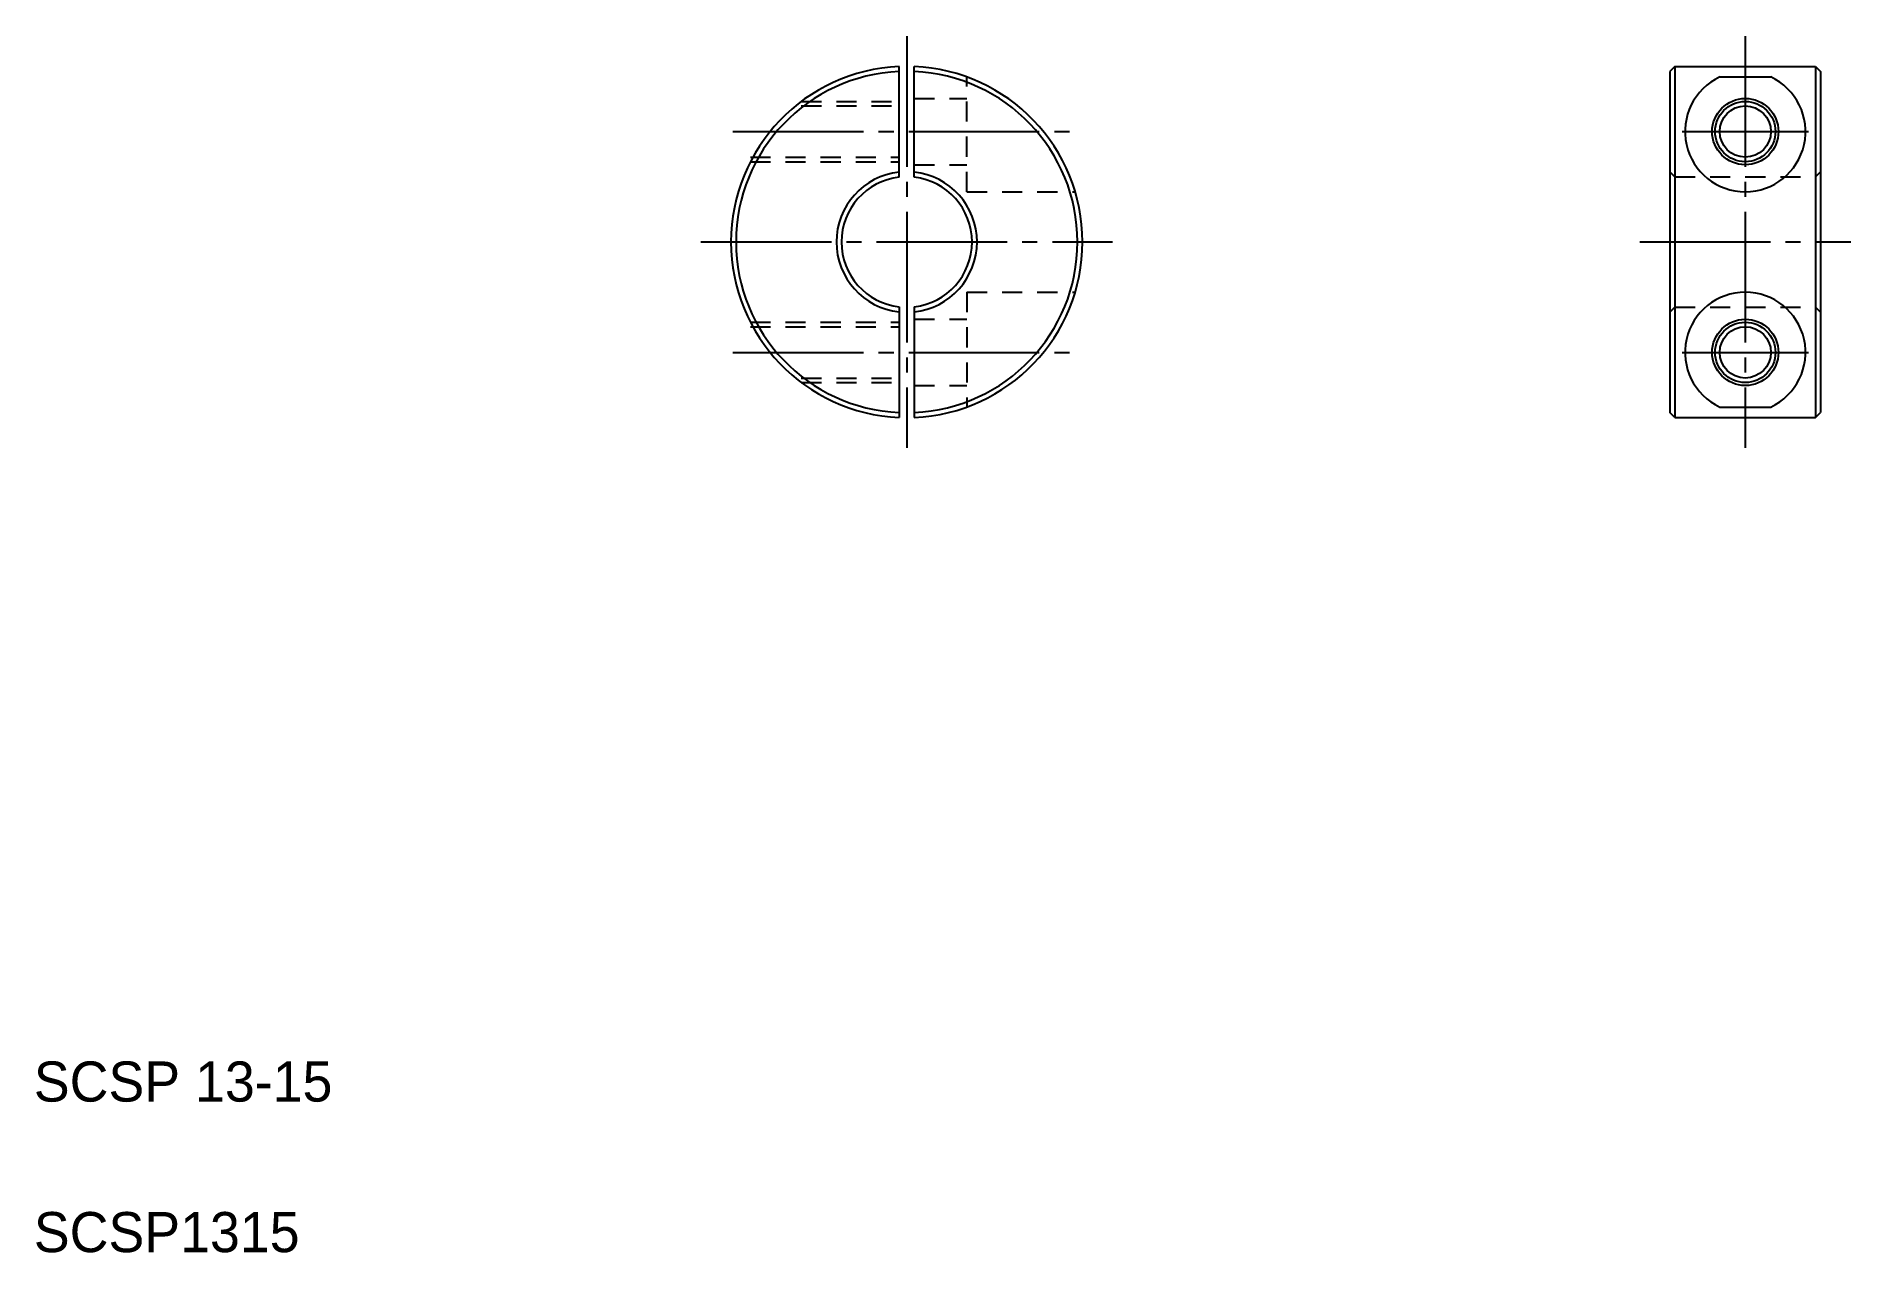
# Model space of a CAD drawing. Extents: x 28 to 209, y 71 to 192.
import ezdxf

# ---------------------------------------------------------------- set-up
doc = ezdxf.new("R2010")
doc.units = 0
doc.linetypes.add('CENTER', pattern=[17.5, 13, -1.5, 1.5, -1.5])
doc.linetypes.add('DASHED', pattern=[3.5, 2, -1.5])
doc.layers.get('0').update_dxf_attribs({"linetype": 'CONTINUOUS'})
doc.layers.add('CENTER', color=1, linetype='CENTER')

msp = doc.modelspace()

# ---------------------------------------------------------------- linework, layer by layer
at = {"linetype": 'CONTINUOUS'}
for p, q in [((113.85, 177.8), (113.85, 188.83)), ((115.35, 177.8), (115.35, 188.83))]:
    msp.add_line(p, q, dxfattribs=at)
at = {"color": 7, "linetype": 'CONTINUOUS'}
for p, q in [((191.1, 188.85), (190.6, 188.35)), ((190.6, 188.35), (190.6, 154.35)), ((191.1, 188.85), (205.1, 188.85)), ((191.1, 188.85), (191.1, 153.85)), ((205.1, 188.85), (205.1, 153.85)), ((205.1, 188.85), (205.6, 188.35)), ((205.6, 188.35), (205.6, 154.35)), ((195.56, 187.79), (200.63, 187.79)), ((113.85, 164.89), (113.85, 153.86)), ((115.35, 164.89), (115.35, 153.86)), ((191.1, 153.85), (190.6, 154.35)), ((191.1, 153.85), (205.1, 153.85)), ((195.56, 154.91), (200.63, 154.91)), ((205.1, 153.85), (205.6, 154.35))]:
    msp.add_line(p, q, dxfattribs=at)
at = {"color": 3, "linetype": 'DASHED'}
for p, q in [((120.6, 176.35), (120.6, 187.79)), ((104.1, 185.35), (113.85, 185.35)), ((104.1, 184.9), (113.85, 184.9)), ((115.35, 185.65), (120.6, 185.65)), ((99.03, 179.8), (113.85, 179.8)), ((99.03, 179.35), (113.85, 179.35)), ((115.35, 179.05), (120.6, 179.05)), ((190.6, 178.35), (191.1, 177.85)), ((191.1, 177.85), (205.1, 177.85)), ((205.1, 177.85), (205.6, 178.35)), ((120.6, 176.35), (131.37, 176.35)), ((120.6, 166.35), (120.6, 154.91)), ((120.6, 166.35), (131.37, 166.35)), ((190.6, 164.35), (191.1, 164.85)), ((191.1, 164.85), (205.1, 164.85)), ((205.1, 164.85), (205.6, 164.35)), ((99.03, 163.35), (113.85, 163.35)), ((99.03, 162.9), (113.85, 162.9)), ((115.35, 163.65), (120.6, 163.65)), ((104.1, 157.8), (113.85, 157.8)), ((104.1, 157.35), (113.85, 157.35)), ((115.35, 157.05), (120.6, 157.05))]:
    msp.add_line(p, q, dxfattribs=at)
for p, q in [((205.6, 179.85), (205.6, 179.85)), ((205.6, 171.35), (205.6, 171.35))]:
    msp.add_line(p, q)
at = {"color": 7, "linetype": 'CONTINUOUS'}
for centre in [(198.1, 182.35), (198.1, 160.35)]:
    msp.add_circle(centre, 3.3, dxfattribs=at)
at = {"color": 3, "linetype": 'CONTINUOUS'}
for centre in [(198.1, 182.35), (198.1, 160.35)]:
    msp.add_circle(centre, 3, dxfattribs=at)
for centre in [(198.1, 182.35), (198.1, 160.35)]:
    msp.add_circle(centre, 2.55)
at = {"color": 7, "linetype": 'CONTINUOUS'}
for centre, radius, start, end in [((114.6, 171.35), 17.5, 92.4563, 267.5437), ((114.6, 171.35), 17, 92.5286, 267.4714), ((114.6, 171.35), 17.5, 272.4563, 87.5437), ((114.6, 171.35), 17, 272.5286, 87.4714), ((198.1, 182.35), 6, 114.9676, 65.0324), ((114.6, 171.35), 7, 96.1506, 263.8494), ((114.6, 171.35), 6.5, 96.6258, 263.3742), ((114.6, 171.35), 7, 276.1506, 83.8494), ((114.6, 171.35), 6.5, 276.6258, 83.3742), ((198.1, 160.35), 6, 294.9676, 245.0324)]:
    msp.add_arc(centre, radius, start, end, dxfattribs=at)
at = {"layer": 'CENTER', "color": 1, "linetype": 'CENTER'}
for p, q in [((114.6, 191.85), (114.6, 150.85)), ((198.1, 191.85), (198.1, 150.85)), ((97.3, 182.35), (131.89, 182.35)), ((191.8, 182.35), (204.4, 182.35)), ((94.1, 171.35), (135.1, 171.35)), ((187.6, 171.35), (208.6, 171.35)), ((97.3, 160.35), (131.89, 160.35)), ((191.8, 160.35), (204.4, 160.35))]:
    msp.add_line(p, q, dxfattribs=at)

# ---------------------------------------------------------------- texts
for s, p in [('SCSP 13-15', (27.68, 85.71)), ('SCSP1315', (27.68, 70.71))]:
    msp.add_text(s, height=4).set_placement(p)

doc.saveas('drawing.dxf')
